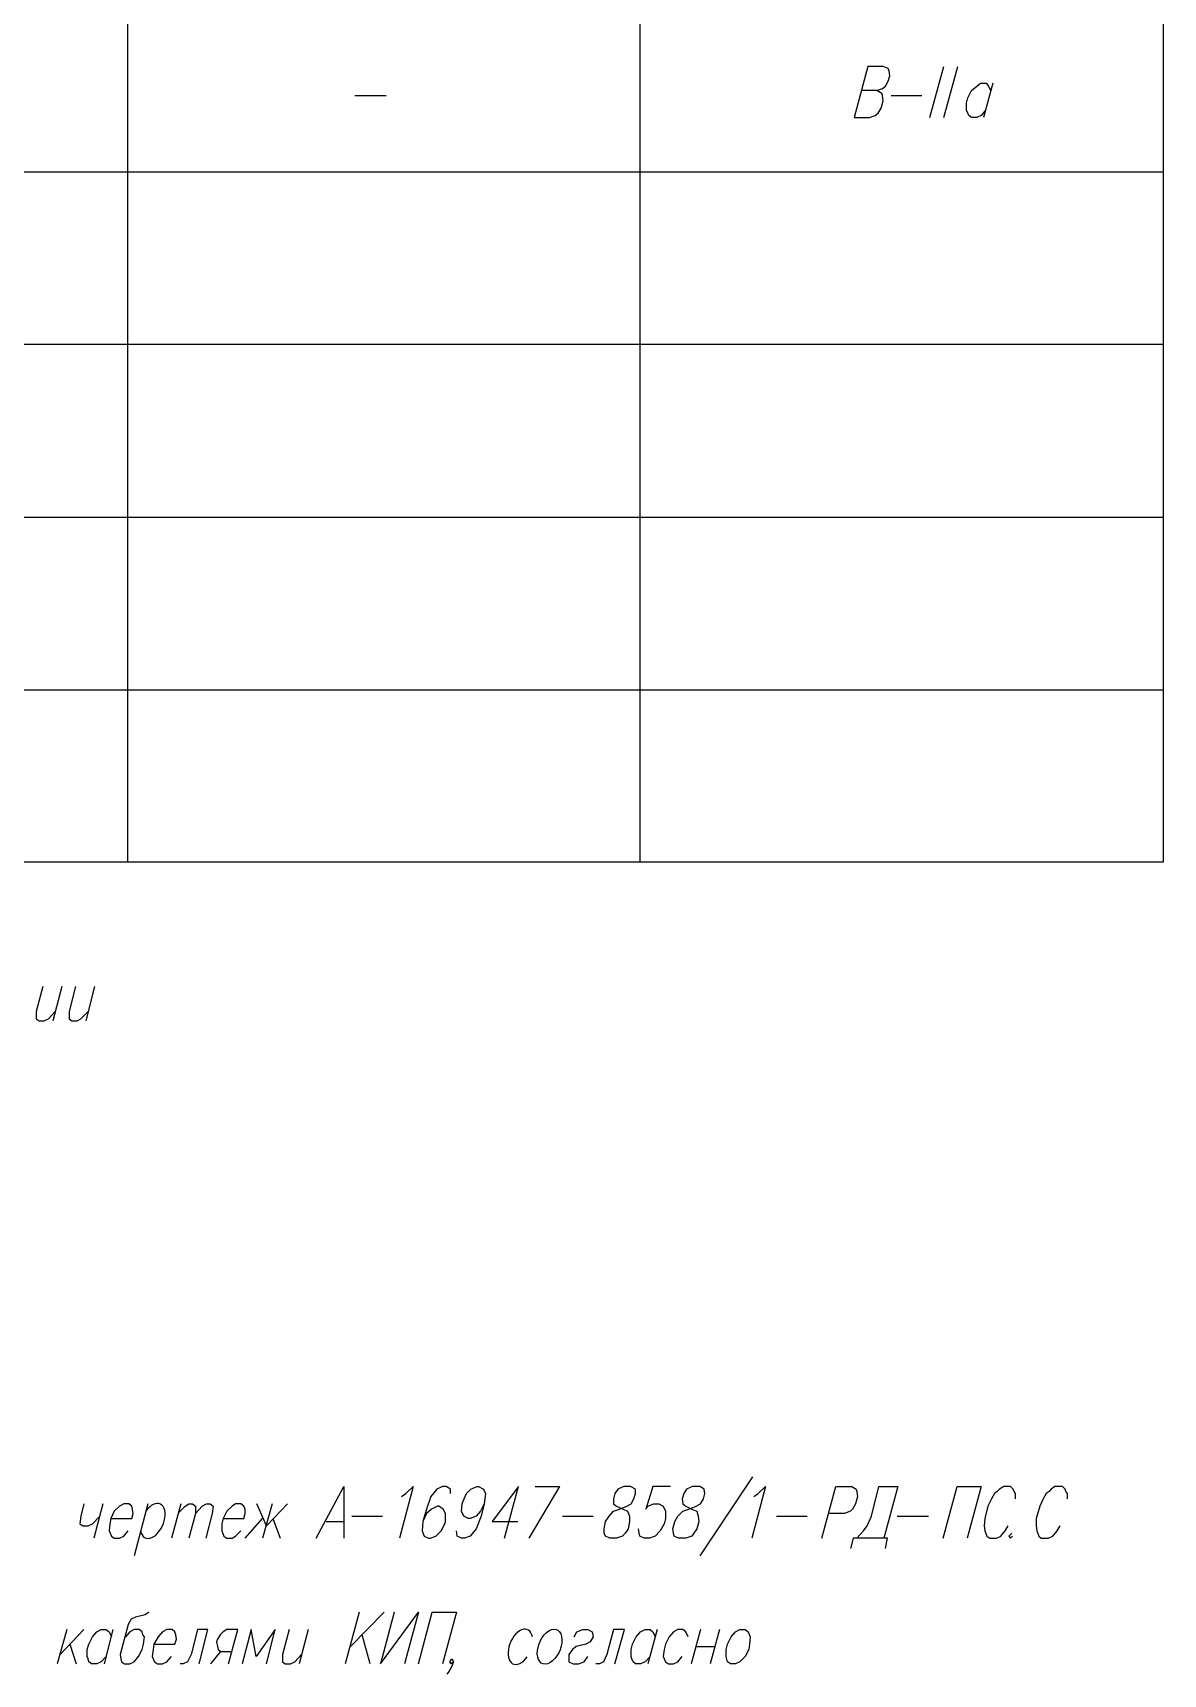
# Model space of a CAD drawing. Header units: millimetres. Extents: x 2185 to 4647, y 1259 to 2456.
# Drawn here: x 3346.6 to 3444.8, y 1279.1 to 1421.8 of the extents above; entities that cross this region are included whole.
import ezdxf

# ---------------------------------------------------------------- set-up
doc = ezdxf.new("R2010")
doc.units = ezdxf.units.MM
for name, color, linetype in [('PDF _0', 7, 'Continuous'), ('PDF _НОВЫЙ', 7, 'Continuous'), ('PDF _Спецификации', 7, 'Continuous')]:
    doc.layers.add(name, color=color, linetype=linetype)

msp = doc.modelspace()

# ---------------------------------------------------------------- linework, layer by layer
at = {"layer": 'PDF _0', "lineweight": 25}
for points in [[(3371.25, 1290.95), (3373.66, 1295.46), (3373.66, 1290.95)], [(3378.68, 1294.57), (3379.06, 1294.83), (3379.7, 1295.46), (3378.49, 1290.95)], [(3382.93, 1294.83), (3382.93, 1295.21), (3382.55, 1295.46), (3382.24, 1295.46), (3381.73, 1295.21), (3381.22, 1294.57), (3380.84, 1293.49), (3380.52, 1292.41), (3380.46, 1291.59), (3380.65, 1291.14), (3381.03, 1290.95), (3381.16, 1290.95), (3381.66, 1291.14), (3382.11, 1291.59), (3382.43, 1292.22), (3382.49, 1292.41), (3382.49, 1293.11), (3382.3, 1293.49), (3381.92, 1293.75), (3381.79, 1293.75), (3381.28, 1293.49), (3380.84, 1293.11), (3380.52, 1292.41)], [(3385.85, 1293.94), (3385.54, 1293.3), (3385.16, 1292.86), (3384.65, 1292.67), (3384.46, 1292.67), (3384.08, 1292.86), (3383.89, 1293.3), (3383.95, 1293.94), (3384.01, 1294.13), (3384.33, 1294.83), (3384.71, 1295.21), (3385.22, 1295.46), (3385.35, 1295.46), (3385.79, 1295.21), (3385.98, 1294.83), (3385.85, 1293.94), (3385.6, 1292.86), (3385.16, 1291.78), (3384.65, 1291.14), (3384.14, 1290.95), (3383.89, 1290.95), (3383.51, 1291.14), (3383.44, 1291.59)], [(3387.63, 1290.95), (3388.84, 1295.46), (3386.55, 1292.41), (3388.78, 1292.41)], [(3390.3, 1295.46), (3392.4, 1295.46), (3389.73, 1290.95)], [(3402.05, 1295.46), (3400.52, 1295.46), (3399.89, 1293.49), (3400.08, 1293.75), (3400.59, 1293.94), (3401.03, 1293.94), (3401.41, 1293.75), (3401.6, 1293.3), (3401.6, 1292.67), (3401.48, 1292.22), (3401.16, 1291.59), (3400.71, 1291.14), (3400.21, 1290.95), (3399.76, 1290.95), (3399.38, 1291.14), (3399.32, 1291.4), (3399.25, 1291.78)], [(3409.16, 1296.29), (3404.59, 1289.43)], [(3409.29, 1294.57), (3409.67, 1294.83), (3410.3, 1295.46), (3409.1, 1290.95)], [(3415.19, 1290.95), (3416.4, 1295.46), (3417.8, 1295.46), (3418.18, 1295.21), (3418.24, 1295.02), (3418.3, 1294.57), (3418.11, 1293.94), (3417.86, 1293.49), (3417.67, 1293.3), (3417.16, 1293.11), (3415.76, 1293.11)], [(3418.24, 1290.95), (3418.81, 1291.59), (3419.13, 1292.03), (3419.51, 1292.86), (3420.15, 1295.46), (3421.8, 1295.46), (3420.59, 1290.95)], [(3425.73, 1290.95), (3426.94, 1295.46), (3429.04, 1295.46), (3427.83, 1290.95)], [(3432.02, 1294.38), (3432.02, 1294.83), (3431.89, 1295.02), (3431.83, 1295.21), (3431.58, 1295.46), (3431, 1295.46), (3430.62, 1295.21), (3430.43, 1295.02), (3430.18, 1294.83), (3429.93, 1294.38), (3429.61, 1293.75), (3429.35, 1292.67), (3429.29, 1292.03), (3429.35, 1291.59), (3429.54, 1291.14), (3429.8, 1290.95), (3430.37, 1290.95), (3430.75, 1291.14), (3431.13, 1291.59), (3431.39, 1292.03)], [(3436.53, 1294.38), (3436.53, 1294.83), (3436.4, 1295.02), (3436.34, 1295.21), (3436.09, 1295.46), (3435.45, 1295.46), (3435.13, 1295.21), (3434.94, 1295.02), (3434.69, 1294.83), (3434.43, 1294.38), (3434.12, 1293.75), (3433.8, 1292.67), (3433.8, 1292.03), (3433.86, 1291.59), (3434.05, 1291.14), (3434.24, 1290.95), (3434.88, 1290.95), (3435.26, 1291.14), (3435.64, 1291.59), (3435.89, 1292.03)], [(3351.06, 1293.94), (3350.8, 1292.86), (3350.74, 1292.22), (3350.99, 1292.03), (3351.44, 1292.03), (3351.82, 1292.22), (3352.45, 1292.86)], [(3352.71, 1293.94), (3351.94, 1290.95)], [(3353.41, 1292.67), (3355.25, 1292.67), (3355.37, 1293.11), (3355.31, 1293.49), (3355.25, 1293.75), (3354.99, 1293.94), (3354.55, 1293.94), (3354.17, 1293.75), (3353.72, 1293.3), (3353.41, 1292.67), (3353.34, 1292.22), (3353.28, 1291.59), (3353.47, 1291.14), (3353.72, 1290.95), (3354.17, 1290.95), (3354.55, 1291.14), (3354.93, 1291.59)], [(3356.64, 1293.94), (3355.44, 1289.43)], [(3359.5, 1293.94), (3358.68, 1290.95)], [(3359.25, 1293.11), (3359.88, 1293.75), (3360.2, 1293.94), (3360.52, 1293.94), (3360.77, 1293.75), (3360.77, 1293.11), (3360.2, 1290.95)], [(3360.77, 1293.11), (3361.34, 1293.75), (3361.72, 1293.94), (3362.04, 1293.94), (3362.3, 1293.75), (3362.23, 1293.11), (3361.66, 1290.95)], [(3363.18, 1292.67), (3364.96, 1292.67), (3365.09, 1293.11), (3365.09, 1293.49), (3364.96, 1293.75), (3364.71, 1293.94), (3364.26, 1293.94), (3363.95, 1293.75), (3363.5, 1293.3), (3363.18, 1292.67), (3363.06, 1292.22), (3363.06, 1291.59), (3363.25, 1291.14), (3363.5, 1290.95), (3363.95, 1290.95), (3364.26, 1291.14), (3364.71, 1291.59)], [(3368.77, 1293.94), (3366.93, 1292.03), (3366.11, 1293.94)], [(3367.44, 1293.94), (3366.61, 1290.95)], [(3365.09, 1290.95), (3366.61, 1292.67)], [(3367.5, 1292.67), (3368.14, 1290.95)], [(3372.14, 1292.41), (3373.6, 1292.41)], [(3374.36, 1292.86), (3377.03, 1292.86)], [(3392.65, 1292.86), (3395.32, 1292.86)], [(3411.26, 1292.86), (3413.92, 1292.86)], [(3421.73, 1292.86), (3424.46, 1292.86)], [(3420.72, 1290.07), (3420.91, 1290.95), (3417.92, 1290.95), (3417.67, 1290.07)], [(3431.7, 1291.4), (3431.45, 1291.14), (3431.58, 1290.95), (3431.77, 1291.14)], [(3356.71, 1284.54), (3356.39, 1284.29), (3355.56, 1284.1), (3355.18, 1283.91), (3354.93, 1283.46), (3354.23, 1280.86), (3354.29, 1280.48), (3354.36, 1280.22), (3354.61, 1280.03), (3355.06, 1280.03), (3355.44, 1280.22), (3355.82, 1280.67), (3356.14, 1281.3), (3356.26, 1281.75), (3356.33, 1282.38), (3356.2, 1282.57), (3356.14, 1282.83), (3355.88, 1283.02), (3355.44, 1283.02), (3355.06, 1282.83), (3354.68, 1282.38)], [(3375, 1284.54), (3373.79, 1280.03)], [(3377.16, 1284.54), (3374.23, 1281.56)], [(3378.04, 1284.54), (3376.84, 1280.03), (3380.14, 1284.54), (3378.93, 1280.03)], [(3380.14, 1280.03), (3381.35, 1284.54), (3383.44, 1284.54), (3382.24, 1280.03)], [(3349.6, 1283.02), (3348.77, 1280.03)], [(3351.06, 1283.02), (3349.02, 1280.86)], [(3353.02, 1280.67), (3352.58, 1280.22), (3352.2, 1280.03), (3351.75, 1280.03), (3351.5, 1280.22), (3351.44, 1280.48), (3351.37, 1280.67), (3351.37, 1281.3), (3351.5, 1281.75), (3351.82, 1282.38), (3352.2, 1282.83), (3352.58, 1283.02), (3353.02, 1283.02), (3353.28, 1282.83), (3353.47, 1282.38)], [(3353.6, 1283.02), (3352.83, 1280.03)], [(3357.15, 1281.75), (3358.99, 1281.75), (3359.12, 1282.19), (3359.06, 1282.57), (3358.99, 1282.83), (3358.74, 1283.02), (3358.29, 1283.02), (3357.91, 1282.83), (3357.53, 1282.38), (3357.15, 1281.75), (3357.09, 1281.3), (3357.02, 1280.67), (3357.22, 1280.22), (3357.47, 1280.03), (3357.91, 1280.03), (3358.29, 1280.22), (3358.68, 1280.67)], [(3361.09, 1280.03), (3361.85, 1283.02), (3360.96, 1283.02), (3360.39, 1280.86), (3360.07, 1280.22), (3359.69, 1280.03), (3359.44, 1280.03)], [(3363.63, 1280.03), (3364.45, 1283.02), (3363.5, 1283.02), (3363.18, 1282.83), (3362.93, 1282.57), (3362.68, 1282.19), (3362.61, 1281.94), (3362.68, 1281.56), (3362.74, 1281.3), (3362.99, 1281.11), (3363.88, 1281.11)], [(3366.93, 1280.03), (3367.69, 1283.02), (3366.04, 1280.67), (3365.6, 1283.02), (3364.84, 1280.03)], [(3368.9, 1283.02), (3368.33, 1280.86), (3368.33, 1280.22), (3368.58, 1280.03), (3369.03, 1280.03), (3369.41, 1280.22), (3369.98, 1280.86)], [(3370.55, 1283.02), (3369.79, 1280.03)], [(3375.95, 1280.03), (3375.25, 1282.57)], [(3393.67, 1282.38), (3393.92, 1282.83), (3394.43, 1283.02), (3394.87, 1283.02), (3395.25, 1282.83), (3395.32, 1282.38), (3395.06, 1281.94), (3394.68, 1281.75), (3393.86, 1281.56), (3393.54, 1281.3), (3393.22, 1280.86), (3393.22, 1280.67), (3393.22, 1280.22), (3393.6, 1280.03), (3394.05, 1280.03), (3394.55, 1280.22), (3394.87, 1280.67)], [(3397.22, 1280.03), (3398.05, 1283.02), (3397.09, 1283.02), (3396.52, 1280.86), (3396.21, 1280.22), (3395.89, 1280.03), (3395.57, 1280.03)], [(3400.27, 1280.67), (3399.83, 1280.22), (3399.44, 1280.03), (3399, 1280.03), (3398.81, 1280.22), (3398.68, 1280.48), (3398.62, 1280.67), (3398.62, 1281.3), (3398.75, 1281.75), (3399.06, 1282.38), (3399.44, 1282.83), (3399.83, 1283.02), (3400.27, 1283.02), (3400.52, 1282.83), (3400.71, 1282.38)], [(3400.9, 1283.02), (3400.08, 1280.03)], [(3403.57, 1282.38), (3403.38, 1282.83), (3403.13, 1283.02), (3402.68, 1283.02), (3402.3, 1282.83), (3401.92, 1282.38), (3401.6, 1281.75), (3401.48, 1281.3), (3401.41, 1280.67), (3401.6, 1280.22), (3401.86, 1280.03), (3402.3, 1280.03), (3402.68, 1280.22), (3403.06, 1280.67)], [(3404.65, 1283.02), (3403.83, 1280.03)], [(3406.3, 1283.02), (3405.48, 1280.03)], [(3349.85, 1281.75), (3350.42, 1280.03)], [(3362.1, 1280.03), (3362.99, 1281.11)], [(3404.21, 1281.56), (3405.86, 1281.56)], [(3383.19, 1280.22), (3383, 1280.03), (3382.87, 1280.22), (3383.06, 1280.48), (3383.19, 1280.22), (3383.06, 1279.84), (3382.81, 1279.4), (3382.62, 1279.14)]]:
    msp.add_lwpolyline(points, dxfattribs=at)
for points in [[(3397.98, 1295.46), (3397.48, 1295.21), (3397.22, 1294.83), (3397.09, 1294.38), (3397.09, 1293.94), (3397.35, 1293.75), (3397.92, 1293.49), (3398.3, 1293.3), (3398.49, 1292.86), (3398.49, 1292.41), (3398.36, 1291.78), (3398.11, 1291.4), (3397.86, 1291.14), (3397.35, 1290.95), (3396.78, 1290.95), (3396.4, 1291.14), (3396.27, 1291.4), (3396.27, 1291.78), (3396.4, 1292.41), (3396.71, 1292.86), (3397.09, 1293.3), (3397.6, 1293.49), (3398.24, 1293.75), (3398.62, 1293.94), (3398.87, 1294.38), (3399, 1294.83), (3399, 1295.21), (3398.56, 1295.46)], [(3403.95, 1295.46), (3403.44, 1295.21), (3403.19, 1294.83), (3403.06, 1294.38), (3403.13, 1293.94), (3403.38, 1293.75), (3403.89, 1293.49), (3404.33, 1293.3), (3404.46, 1292.86), (3404.52, 1292.41), (3404.33, 1291.78), (3404.08, 1291.4), (3403.89, 1291.14), (3403.38, 1290.95), (3402.75, 1290.95), (3402.37, 1291.14), (3402.3, 1291.4), (3402.24, 1291.78), (3402.43, 1292.41), (3402.68, 1292.86), (3403.13, 1293.3), (3403.64, 1293.49), (3404.27, 1293.75), (3404.65, 1293.94), (3404.91, 1294.38), (3405.03, 1294.83), (3404.97, 1295.21), (3404.59, 1295.46)], [(3408.08, 1283.02), (3408.53, 1283.02), (3408.78, 1282.83), (3408.97, 1282.38), (3408.91, 1281.75), (3408.84, 1281.3), (3408.53, 1280.67), (3408.08, 1280.22), (3407.7, 1280.03), (3407.26, 1280.03), (3407, 1280.22), (3406.87, 1280.67), (3406.87, 1281.3), (3407, 1281.75), (3407.32, 1282.38), (3407.7, 1282.83)]]:
    msp.add_lwpolyline(points, close=True, dxfattribs=at)
for centre, major_axis, ratio, start_param, end_param in [((3357.06, 1292.46), (0.64, 1.47), 0.591439, 2.429145, 7.511204), ((3389, 1281.52), (0.62, 1.49), 0.583901, 5.543205, 10.63999), ((3391.54, 1281.53), (0.62, 1.48), 0.589085, 0.469595, 6.75278)]:
    msp.add_ellipse(centre, major_axis=major_axis, ratio=ratio, start_param=start_param, end_param=end_param, dxfattribs=at)
at = {"layer": 'PDF _НОВЫЙ', "lineweight": 25}
for points in [[(3419.96, 1416.75), (3420.46, 1416.94), (3420.72, 1417.13), (3420.97, 1417.58), (3421.1, 1418.02), (3421.04, 1418.47), (3420.97, 1418.66), (3420.53, 1418.85), (3419.19, 1418.85), (3417.99, 1414.4), (3419.32, 1414.4), (3419.83, 1414.59), (3420.08, 1414.78), (3420.34, 1415.23), (3420.53, 1415.86), (3420.46, 1416.31), (3420.4, 1416.5), (3419.96, 1416.75), (3418.62, 1416.75)], [(3424.59, 1414.4), (3425.8, 1418.85)], [(3425.8, 1414.4), (3427, 1418.85)], [(3374.61, 1416.31), (3377.35, 1416.31)], [(3421.23, 1416.31), (3423.89, 1416.31)], [(3429.42, 1415.04), (3429.04, 1414.59), (3428.66, 1414.4), (3428.21, 1414.4), (3427.96, 1414.59), (3427.89, 1414.78), (3427.77, 1415.04), (3427.77, 1415.67), (3427.89, 1416.12), (3428.21, 1416.75), (3428.66, 1417.13), (3428.97, 1417.39), (3429.48, 1417.39), (3429.67, 1417.13), (3429.86, 1416.75)], [(3430.05, 1417.39), (3429.23, 1414.4)], [(3347.5, 1338.9), (3346.93, 1336.74), (3346.93, 1336.1), (3347.18, 1335.91), (3347.63, 1335.91), (3348.01, 1336.1), (3348.58, 1336.74)], [(3349.15, 1338.9), (3348.39, 1335.91)], [(3350.36, 1338.9), (3349.79, 1336.74), (3349.79, 1336.1), (3350.04, 1335.91), (3350.48, 1335.91), (3350.8, 1336.1), (3351.44, 1336.74)], [(3352.01, 1338.9), (3351.25, 1335.91)]]:
    msp.add_lwpolyline(points, dxfattribs=at)
at = {"layer": 'PDF _Спецификации', "lineweight": 25}
msp.add_lwpolyline([(3444.85, 1349.69), (3163.91, 1349.69), (3163.91, 1553.66), (3444.85, 1553.66)], close=True, dxfattribs=at)
for points in [[(3354.87, 1553.66), (3354.87, 1349.69)], [(3399.38, 1553.66), (3399.38, 1349.69)], [(3163.91, 1409.7), (3444.85, 1409.7)], [(3163.91, 1394.72), (3444.85, 1394.72)], [(3163.91, 1379.67), (3444.85, 1379.67)], [(3163.91, 1364.68), (3444.85, 1364.68)]]:
    msp.add_lwpolyline(points, dxfattribs=at)

doc.saveas('drawing.dxf')
